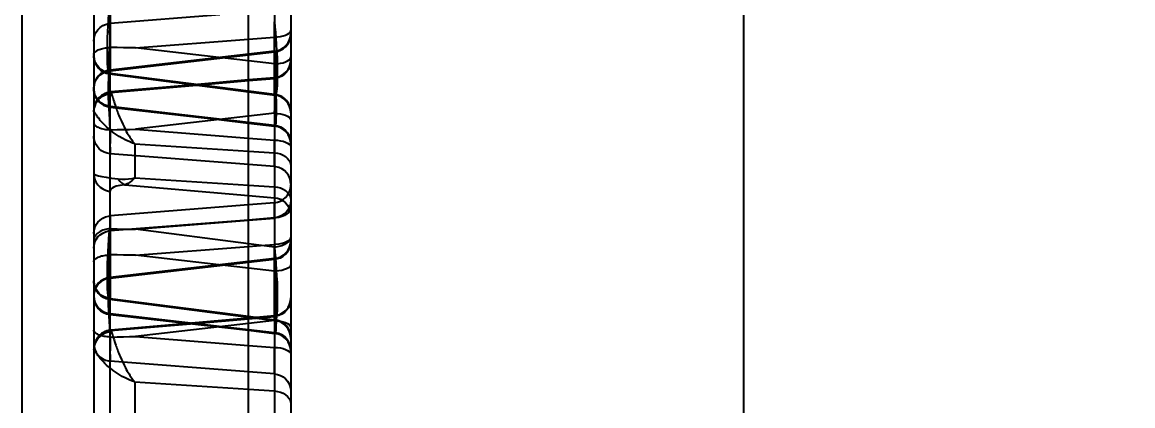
# Model space of a CAD drawing. Header units: millimetres. Extents: x 632 to 3922, y 1402 to 2001.
# Drawn here: x 3703.28 to 3715.74, y 1840.65 to 1844.95 of the extents above; entities that cross this region are included whole.
import ezdxf
from ezdxf.lldxf.tags import DXFTag

# ---------------------------------------------------------------- set-up
doc = ezdxf.new("R2010")
doc.units = ezdxf.units.MM
for name, color, linetype in [('7', 7, 'Continuous'), ('DIM', 7, 'Continuous'), ('H1', 2, 'HIDDEN')]:
    doc.layers.add(name, color=color, linetype=linetype)
doc.styles.add('SY', font='romans.shx', dxfattribs={"width": 0.85, "height": 3, "bigfont": 'ghs.shx'})
tags = doc.linetypes.add('HIDDEN', pattern=[0.375, 0.25, -0.125]).pattern_tags.tags
tags[6:7] = [DXFTag(74, 4), DXFTag(75, 0), DXFTag(340, '0'), DXFTag(46, 1.0), DXFTag(50, 0.0), DXFTag(44, 0.0), DXFTag(45, 0.0)]
tags[4:5] = [DXFTag(74, 4), DXFTag(75, 0), DXFTag(340, '0'), DXFTag(46, 1.0), DXFTag(50, 0.0), DXFTag(44, 0.0), DXFTag(45, 0.0)]
doc.dimstyles.new('BaseStyle', dxfattribs={"dimtxt": 3, "dimasz": 2, "dimexe": 0.6, "dimexo": 0, "dimgap": 1, "dimtad": 1, "dimdsep": 46, "dimtxsty": 'SY', "dimcen": 0, "dimclrd": 3, "dimclre": 3, "dimclrt": 7, "dimaunit": 1, "dimazin": 0, "dimtfac": 1, "dimtmove": 0, "dimatfit": 3, "dimfxl": 1, "dimtolj": 1, "dimtzin": 0, "dimarcsym": 0})

# ---------------------------------------------------------------- blocks, each defined once
blk = doc.blocks.new('*D793')
at = {"layer": 'Defpoints', "color": 0}
for p in [(3711.378, 1881.969), (3736.378, 1860.969), (3711.378, 1833.769)]:
    blk.add_point(p, dxfattribs=at)
at = {"layer": 'DIM', "color": 3, "lineweight": -2}
blk.add_line((3711.378, 1833.769), (3711.378, 1887.098), dxfattribs=at)
at = {"layer": 'DIM', "color": 7, "insert": (3708.878, 1885.033), "char_height": 3, "attachment_point": 5, "rotation": 90, "style": 'SY', "bg_fill": 3, "box_fill_scale": 1.1, "bg_fill_color": 256, "bg_fill_true_color": 13158600, "bg_fill_transparency": 0}
blk.add_mtext('\\A1;25', dxfattribs=at)

msp = doc.modelspace()

# ---------------------------------------------------------------- linework, layer by layer
at = {"layer": '7'}
msp.add_line((3703.284, 1834.476), (3703.284, 1846.819), dxfattribs=at)
at = {"layer": 'H1'}
for p, q in [((3704.271, 1845.304), (3704.271, 1844.38)), ((3705.821, 1840.574), (3705.821, 1845.348)), ((3705.502, 1845.032), (3704.271, 1844.936)), ((3706.296, 1845.028), (3706.296, 1840.254)), ((3706.113, 1844.142), (3706.113, 1844.953)), ((3704.553, 1844.662), (3705.821, 1844.76)), ((3705.821, 1844.76), (3706.113, 1844.783)), ((3705.491, 1844.554), (3704.553, 1844.662)), ((3705.821, 1844.591), (3704.271, 1844.413)), ((3704.271, 1844.405), (3705.821, 1844.583)), ((3705.527, 1844.549), (3705.491, 1844.554)), ((3705.821, 1844.516), (3705.527, 1844.549)), ((3706.113, 1844.625), (3705.821, 1844.591)), ((3705.821, 1844.583), (3706.113, 1844.617)), ((3706.113, 1844.482), (3705.821, 1844.516)), ((3706.118, 1844.626), (3706.113, 1844.625)), ((3704.271, 1844.413), (3704.265, 1844.412)), ((3704.263, 1844.372), (3705.821, 1844.171)), ((3704.271, 1844.371), (3704.271, 1844.38)), ((3704.271, 1844.38), (3705.821, 1844.179)), ((3704.271, 1842.779), (3704.271, 1844.371)), ((3705.821, 1844.303), (3705.252, 1844.253)), ((3705.283, 1844.249), (3705.821, 1844.295)), ((3706.113, 1844.328), (3705.821, 1844.303)), ((3705.821, 1844.295), (3706.113, 1844.32)), ((3704.087, 1844.208), (3704.087, 1842.582)), ((3704.274, 1844.162), (3705.243, 1844.245)), ((3705.212, 1844.249), (3704.277, 1844.168)), ((3705.252, 1844.253), (3705.212, 1844.249)), ((3705.243, 1844.245), (3705.283, 1844.249)), ((3705.821, 1844.179), (3706.113, 1844.142)), ((3705.821, 1844.171), (3706.121, 1844.132)), ((3706.113, 1844.142), (3706.113, 1844.133)), ((3706.113, 1844.133), (3706.113, 1842.927)), ((3704.265, 1843.999), (3704.271, 1843.998)), ((3704.271, 1844.007), (3705.527, 1843.862)), ((3704.271, 1843.998), (3705.491, 1843.858)), ((3705.821, 1843.896), (3704.553, 1843.75)), ((3706.113, 1843.93), (3705.821, 1843.896)), ((3705.491, 1843.858), (3705.821, 1843.82)), ((3705.527, 1843.862), (3705.821, 1843.828)), ((3705.821, 1843.828), (3706.113, 1843.795)), ((3705.821, 1843.82), (3706.113, 1843.786)), ((3706.113, 1843.786), (3706.118, 1843.786)), ((3704.553, 1843.75), (3705.821, 1843.651)), ((3705.821, 1843.651), (3706.113, 1843.629)), ((3704.546, 1843.586), (3704.546, 1843.454)), ((3704.546, 1843.586), (3705.821, 1843.505)), ((3705.821, 1843.355), (3704.271, 1843.475)), ((3704.546, 1843.454), (3704.546, 1843.205)), ((3705.821, 1843.505), (3706.113, 1843.486)), ((3706.113, 1843.332), (3705.821, 1843.355)), ((3704.546, 1843.205), (3705.821, 1843.124)), ((3704.436, 1843.127), (3705.821, 1843.008)), ((3705.821, 1843.124), (3706.113, 1843.105)), ((3705.821, 1842.903), (3704.271, 1842.779)), ((3705.821, 1843.008), (3706.113, 1842.983)), ((3706.113, 1842.927), (3705.821, 1842.903)), ((3706.113, 1842.754), (3706.113, 1842.927)), ((3704.271, 1842.779), (3704.271, 1841.854)), ((3705.821, 1842.733), (3704.271, 1842.613)), ((3704.553, 1842.629), (3705.821, 1842.731)), ((3706.113, 1842.756), (3705.821, 1842.733)), ((3705.821, 1842.731), (3706.113, 1842.754)), ((3706.113, 1842.754), (3706.113, 1842.427)), ((3705.821, 1842.465), (3704.553, 1842.629)), ((3704.553, 1842.338), (3705.821, 1842.437)), ((3706.113, 1842.427), (3705.821, 1842.465)), ((3705.821, 1842.437), (3705.958, 1842.447)), ((3705.958, 1842.447), (3706.113, 1842.459)), ((3706.113, 1841.616), (3706.113, 1842.427)), ((3705.491, 1842.23), (3704.553, 1842.338)), ((3706.113, 1842.302), (3705.821, 1842.268)), ((3705.821, 1842.26), (3706.113, 1842.294)), ((3706.118, 1842.303), (3706.113, 1842.302)), ((3705.821, 1842.268), (3704.271, 1842.09)), ((3704.271, 1842.082), (3705.821, 1842.26)), ((3705.527, 1842.226), (3705.491, 1842.23)), ((3705.821, 1842.192), (3705.527, 1842.226)), ((3706.113, 1842.159), (3705.821, 1842.192)), ((3704.271, 1842.09), (3704.265, 1842.089)), ((3704.087, 1841.885), (3704.087, 1840.114)), ((3704.263, 1841.847), (3705.821, 1841.645)), ((3704.271, 1841.846), (3704.271, 1841.854)), ((3704.271, 1841.854), (3705.821, 1841.654)), ((3704.271, 1840.311), (3704.271, 1841.846)), ((3704.265, 1841.676), (3704.271, 1841.675)), ((3704.271, 1841.684), (3705.527, 1841.539)), ((3704.271, 1841.675), (3705.491, 1841.535)), ((3705.821, 1841.654), (3706.113, 1841.616)), ((3706.113, 1841.66), (3705.91, 1841.642)), ((3705.945, 1841.638), (3706.113, 1841.652)), ((3704.274, 1841.494), (3705.173, 1841.571)), ((3705.141, 1841.575), (3704.277, 1841.499)), ((3705.821, 1841.573), (3704.553, 1841.427)), ((3705.182, 1841.579), (3705.141, 1841.575)), ((3705.173, 1841.571), (3705.215, 1841.575)), ((3705.821, 1841.635), (3705.182, 1841.579)), ((3705.215, 1841.575), (3705.821, 1841.627)), ((3705.491, 1841.535), (3705.821, 1841.497)), ((3705.527, 1841.539), (3705.821, 1841.505)), ((3705.821, 1841.645), (3706.121, 1841.606)), ((3705.87, 1841.639), (3705.821, 1841.635)), ((3705.821, 1841.627), (3705.906, 1841.634)), ((3706.113, 1841.606), (3705.821, 1841.573)), ((3705.91, 1841.642), (3705.87, 1841.639)), ((3705.906, 1841.634), (3705.945, 1841.638)), ((3706.113, 1841.616), (3706.113, 1841.608)), ((3706.113, 1841.608), (3706.113, 1840.402)), ((3704.553, 1841.427), (3705.821, 1841.328)), ((3705.821, 1841.505), (3706.113, 1841.471)), ((3705.821, 1841.497), (3706.113, 1841.463)), ((3706.113, 1841.463), (3706.118, 1841.462)), ((3705.821, 1841.328), (3706.113, 1841.306)), ((3705.821, 1841.032), (3704.271, 1841.152)), ((3706.113, 1841.009), (3705.821, 1841.032)), ((3704.546, 1840.918), (3704.546, 1840.537)), ((3704.546, 1840.918), (3705.821, 1840.837)), ((3705.821, 1840.837), (3706.113, 1840.818))]:
    msp.add_line(p, q, dxfattribs=at)
for points in [[(3704.263, 1844.372, 0), (3704.257, 1844.377, 0), (3704.252, 1844.392, 0), (3704.248, 1844.415, 0), (3704.244, 1844.446, 0), (3704.242, 1844.486, 0), (3704.24, 1844.532, 0), (3704.239, 1844.585, 0), (3704.239, 1844.644, 0), (3704.239, 1844.706, 0), (3704.241, 1844.772, 0), (3704.244, 1844.84, 0), (3704.247, 1844.908, 0), (3704.251, 1844.975, 0), (3704.256, 1845.04, 0), (3704.261, 1845.102, 0), (3704.267, 1845.16, 0)], [(3704.087, 1845.032, 0), (3704.087, 1844.996, 0), (3704.087, 1844.958, 0), (3704.087, 1844.919, 0), (3704.087, 1844.878, 0), (3704.087, 1844.837, 0), (3704.087, 1844.797, 0), (3704.087, 1844.757, 0), (3704.087, 1844.72, 0), (3704.087, 1844.686, 0), (3704.087, 1844.655, 0), (3704.087, 1844.629, 0), (3704.087, 1844.607, 0), (3704.087, 1844.59, 0), (3704.087, 1844.579, 0), (3704.087, 1844.572, 0), (3704.087, 1844.572, 0)], [(3706.113, 1845.079, 0), (3706.114, 1845.064, 0), (3706.115, 1845.042, 0), (3706.115, 1845.013, 0), (3706.115, 1844.978, 0), (3706.115, 1844.936, 0), (3706.115, 1844.889, 0), (3706.114, 1844.838, 0), (3706.113, 1844.783, 0)], [(3704.087, 1844.739, 0), (3704.091, 1844.774, 0), (3704.1, 1844.807, 0), (3704.114, 1844.838, 0), (3704.134, 1844.866, 0), (3704.159, 1844.891, 0), (3704.188, 1844.911, 0), (3704.22, 1844.925, 0), (3704.253, 1844.934, 0), (3704.271, 1844.936, 0)], [(3704.27, 1844.666, 0), (3704.269, 1844.717, 0), (3704.269, 1844.764, 0), (3704.269, 1844.806, 0), (3704.268, 1844.844, 0), (3704.269, 1844.876, 0), (3704.269, 1844.902, 0), (3704.27, 1844.922, 0), (3704.271, 1844.936, 0)], [(3706.113, 1844.953, 0), (3706.119, 1844.897, 0), (3706.125, 1844.836, 0), (3706.13, 1844.771, 0), (3706.134, 1844.702, 0), (3706.138, 1844.63, 0), (3706.142, 1844.558, 0), (3706.144, 1844.487, 0), (3706.145, 1844.419, 0), (3706.145, 1844.354, 0), (3706.144, 1844.297, 0), (3706.143, 1844.246, 0), (3706.14, 1844.204, 0), (3706.136, 1844.172, 0), (3706.132, 1844.149, 0), (3706.127, 1844.136, 0), (3706.121, 1844.132, 0)], [(3706.113, 1844.783, 0), (3706.147, 1844.785, 0), (3706.18, 1844.79, 0), (3706.211, 1844.797, 0), (3706.237, 1844.805, 0), (3706.26, 1844.816, 0), (3706.277, 1844.828, 0), (3706.289, 1844.84, 0), (3706.296, 1844.854, 0), (3706.296, 1844.861, 0)], [(3706.113, 1844.617, 0), (3706.147, 1844.623, 0), (3706.18, 1844.635, 0), (3706.211, 1844.652, 0), (3706.237, 1844.674, 0), (3706.26, 1844.7, 0), (3706.277, 1844.73, 0), (3706.289, 1844.763, 0), (3706.296, 1844.796, 0), (3706.296, 1844.814, 0)], [(3704.087, 1844.588, 0), (3704.088, 1844.591, 0), (3704.088, 1844.594, 0), (3704.089, 1844.598, 0), (3704.092, 1844.604, 0), (3704.096, 1844.611, 0), (3704.102, 1844.617, 0), (3704.109, 1844.623, 0), (3704.117, 1844.629, 0), (3704.126, 1844.634, 0), (3704.137, 1844.64, 0), (3704.148, 1844.645, 0), (3704.161, 1844.649, 0), (3704.174, 1844.653, 0), (3704.189, 1844.656, 0), (3704.204, 1844.659, 0), (3704.219, 1844.662, 0), (3704.235, 1844.664, 0), (3704.252, 1844.665, 0), (3704.269, 1844.666, 0)], [(3704.265, 1843.999, 0), (3704.262, 1844.003, 0), (3704.259, 1844.014, 0), (3704.257, 1844.032, 0), (3704.255, 1844.056, 0), (3704.253, 1844.087, 0), (3704.252, 1844.123, 0), (3704.252, 1844.165, 0), (3704.252, 1844.212, 0), (3704.252, 1844.263, 0), (3704.254, 1844.317, 0), (3704.255, 1844.373, 0), (3704.257, 1844.432, 0), (3704.259, 1844.491, 0), (3704.262, 1844.551, 0), (3704.265, 1844.609, 0), (3704.269, 1844.666, 0)], [(3704.269, 1844.666, 0), (3704.27, 1844.666, 0)], [(3704.553, 1844.662, 0), (3704.488, 1844.663, 0), (3704.421, 1844.664, 0), (3704.35, 1844.665, 0), (3704.27, 1844.666, 0)], [(3704.087, 1844.588, 0), (3704.087, 1844.56, 0), (3704.087, 1844.531, 0), (3704.087, 1844.502, 0), (3704.087, 1844.473, 0), (3704.087, 1844.444, 0), (3704.087, 1844.415, 0), (3704.087, 1844.387, 0), (3704.087, 1844.36, 0), (3704.087, 1844.335, 0), (3704.087, 1844.311, 0), (3704.087, 1844.289, 0), (3704.087, 1844.269, 0), (3704.087, 1844.251, 0), (3704.087, 1844.236, 0), (3704.087, 1844.223, 0), (3704.087, 1844.213, 0)], [(3704.271, 1844.38, 0), (3704.236, 1844.386, 0), (3704.203, 1844.397, 0), (3704.173, 1844.415, 0), (3704.146, 1844.437, 0), (3704.124, 1844.463, 0), (3704.106, 1844.493, 0), (3704.094, 1844.525, 0), (3704.088, 1844.559, 0), (3704.087, 1844.576, 0)], [(3706.118, 1844.626, 0), (3706.116, 1844.623, 0), (3706.113, 1844.617, 0)], [(3706.113, 1843.93, 0), (3706.117, 1843.987, 0), (3706.12, 1844.046, 0), (3706.123, 1844.107, 0), (3706.126, 1844.169, 0), (3706.128, 1844.23, 0), (3706.13, 1844.29, 0), (3706.131, 1844.348, 0), (3706.132, 1844.402, 0), (3706.132, 1844.452, 0), (3706.131, 1844.497, 0), (3706.13, 1844.536, 0), (3706.129, 1844.568, 0), (3706.127, 1844.594, 0), (3706.125, 1844.612, 0), (3706.122, 1844.623, 0), (3706.118, 1844.626, 0)], [(3706.113, 1844.482, 0), (3706.147, 1844.484, 0), (3706.18, 1844.489, 0), (3706.211, 1844.496, 0), (3706.237, 1844.505, 0), (3706.26, 1844.515, 0), (3706.277, 1844.527, 0), (3706.289, 1844.54, 0), (3706.296, 1844.553, 0), (3706.296, 1844.56, 0)], [(3706.296, 1844.517, 0), (3706.293, 1844.483, 0), (3706.284, 1844.449, 0), (3706.269, 1844.418, 0), (3706.249, 1844.39, 0), (3706.225, 1844.366, 0), (3706.196, 1844.346, 0), (3706.164, 1844.331, 0), (3706.13, 1844.323, 0), (3706.113, 1844.32, 0)], [(3704.087, 1844.208, 0), (3704.091, 1844.242, 0), (3704.1, 1844.275, 0), (3704.114, 1844.307, 0), (3704.134, 1844.335, 0), (3704.159, 1844.359, 0), (3704.188, 1844.379, 0), (3704.22, 1844.393, 0), (3704.253, 1844.402, 0), (3704.271, 1844.405, 0)], [(3704.265, 1844.412, 0), (3704.262, 1844.408, 0), (3704.259, 1844.398, 0), (3704.257, 1844.38, 0), (3704.255, 1844.355, 0), (3704.253, 1844.325, 0), (3704.252, 1844.288, 0), (3704.252, 1844.246, 0), (3704.252, 1844.2, 0), (3704.252, 1844.149, 0), (3704.254, 1844.095, 0), (3704.255, 1844.038, 0), (3704.257, 1843.98, 0), (3704.259, 1843.92, 0), (3704.262, 1843.861, 0), (3704.265, 1843.802, 0), (3704.269, 1843.745, 0)], [(3704.271, 1844.405, 0), (3704.268, 1844.411, 0), (3704.265, 1844.412, 0)], [(3706.113, 1844.482, 0), (3706.117, 1844.425, 0), (3706.12, 1844.365, 0), (3706.123, 1844.304, 0), (3706.126, 1844.242, 0), (3706.128, 1844.181, 0), (3706.13, 1844.121, 0), (3706.131, 1844.063, 0), (3706.132, 1844.009, 0), (3706.132, 1843.959, 0), (3706.131, 1843.914, 0), (3706.13, 1843.875, 0), (3706.129, 1843.843, 0), (3706.127, 1843.818, 0), (3706.125, 1843.8, 0), (3706.122, 1843.789, 0), (3706.118, 1843.786, 0)], [(3704.271, 1844.38, 0), (3704.267, 1844.374, 0), (3704.263, 1844.372, 0)], [(3704.087, 1844.213, 0), (3704.087, 1844.208, 0)], [(3704.271, 1844.007, 0), (3704.236, 1844.013, 0), (3704.203, 1844.024, 0), (3704.173, 1844.042, 0), (3704.146, 1844.064, 0), (3704.124, 1844.09, 0), (3704.106, 1844.12, 0), (3704.094, 1844.152, 0), (3704.088, 1844.186, 0), (3704.087, 1844.204, 0)], [(3704.092, 1843.991, 0), (3704.102, 1844.024, 0), (3704.118, 1844.054, 0), (3704.139, 1844.082, 0), (3704.165, 1844.105, 0), (3704.194, 1844.124, 0), (3704.226, 1844.138, 0), (3704.261, 1844.145, 0), (3704.271, 1844.146, 0)], [(3704.277, 1844.168, 0), (3704.265, 1844.166, 0), (3704.248, 1844.163, 0), (3704.232, 1844.158, 0), (3704.216, 1844.152, 0), (3704.201, 1844.145, 0), (3704.187, 1844.137, 0), (3704.173, 1844.128, 0), (3704.161, 1844.118, 0), (3704.149, 1844.107, 0), (3704.139, 1844.096, 0), (3704.13, 1844.084, 0), (3704.121, 1844.071, 0), (3704.114, 1844.058, 0), (3704.108, 1844.046, 0)], [(3704.108, 1844.046, 0), (3704.124, 1844.076, 0), (3704.146, 1844.103, 0), (3704.172, 1844.125, 0), (3704.202, 1844.143, 0), (3704.234, 1844.155, 0), (3704.268, 1844.161, 0), (3704.274, 1844.162, 0)], [(3704.271, 1844.146, 0), (3704.272, 1844.154, 0), (3704.274, 1844.162, 0)], [(3704.274, 1844.162, 0), (3704.275, 1844.166, 0), (3704.276, 1844.167, 0), (3704.277, 1844.168, 0)], [(3704.278, 1844.167, 0), (3704.28, 1844.164, 0), (3704.282, 1844.159, 0), (3704.284, 1844.152, 0), (3704.287, 1844.144, 0), (3704.291, 1844.133, 0), (3704.294, 1844.121, 0), (3704.299, 1844.107, 0), (3704.303, 1844.092, 0), (3704.308, 1844.076, 0), (3704.314, 1844.058, 0), (3704.32, 1844.039, 0), (3704.326, 1844.019, 0), (3704.334, 1843.998, 0), (3704.339, 1843.983, 0), (3704.344, 1843.968, 0), (3704.35, 1843.953, 0), (3704.356, 1843.937, 0), (3704.362, 1843.921, 0), (3704.369, 1843.904, 0), (3704.375, 1843.887, 0), (3704.382, 1843.87, 0), (3704.396, 1843.839, 0), (3704.411, 1843.807, 0), (3704.426, 1843.776, 0), (3704.442, 1843.744, 0), (3704.452, 1843.726, 0), (3704.462, 1843.708, 0), (3704.472, 1843.691, 0), (3704.482, 1843.676, 0), (3704.492, 1843.66, 0), (3704.502, 1843.645, 0), (3704.512, 1843.63, 0), (3704.522, 1843.616, 0), (3704.533, 1843.602, 0), (3704.544, 1843.589, 0), (3704.546, 1843.586, 0)], [(3706.121, 1844.132, 0), (3706.117, 1844.135, 0), (3706.113, 1844.142, 0)], [(3706.296, 1843.945, 0), (3706.293, 1843.979, 0), (3706.284, 1844.012, 0), (3706.269, 1844.044, 0), (3706.249, 1844.072, 0), (3706.225, 1844.096, 0), (3706.196, 1844.116, 0), (3706.164, 1844.13, 0), (3706.13, 1844.139, 0), (3706.113, 1844.142, 0)], [(3704.105, 1844.039, 0), (3704.097, 1844.014, 0), (3704.092, 1843.991, 0)], [(3704.093, 1843.943, 0), (3704.092, 1843.977, 0), (3704.096, 1844.011, 0), (3704.1, 1844.025, 0)], [(3704.103, 1844.034, 0), (3704.105, 1844.039, 0)], [(3704.105, 1844.039, 0), (3704.108, 1844.046, 0)], [(3704.087, 1843.95, 0), (3704.091, 1843.984, 0), (3704.092, 1843.991, 0)], [(3704.093, 1843.943, 0), (3704.089, 1843.946, 0), (3704.087, 1843.95, 0)], [(3704.546, 1843.586, 0), (3704.542, 1843.588, 0), (3704.535, 1843.59, 0), (3704.522, 1843.595, 0), (3704.49, 1843.608, 0), (3704.448, 1843.628, 0), (3704.407, 1843.649, 0), (3704.372, 1843.67, 0), (3704.339, 1843.691, 0), (3704.305, 1843.715, 0), (3704.274, 1843.739, 0), (3704.252, 1843.757, 0), (3704.231, 1843.776, 0), (3704.211, 1843.795, 0), (3704.192, 1843.814, 0), (3704.181, 1843.826, 0), (3704.17, 1843.838, 0), (3704.16, 1843.85, 0), (3704.15, 1843.862, 0), (3704.142, 1843.873, 0), (3704.134, 1843.883, 0), (3704.127, 1843.893, 0), (3704.121, 1843.902, 0), (3704.116, 1843.91, 0), (3704.111, 1843.918, 0), (3704.106, 1843.924, 0), (3704.103, 1843.931, 0), (3704.1, 1843.935, 0), (3704.097, 1843.939, 0), (3704.096, 1843.941, 0), (3704.094, 1843.942, 0), (3704.093, 1843.943, 0)], [(3704.271, 1844.007, 0), (3704.268, 1844.001, 0), (3704.265, 1843.999, 0)], [(3706.113, 1843.93, 0), (3706.147, 1843.927, 0), (3706.18, 1843.922, 0), (3706.211, 1843.916, 0), (3706.237, 1843.907, 0), (3706.26, 1843.896, 0), (3706.277, 1843.884, 0), (3706.289, 1843.872, 0), (3706.296, 1843.858, 0), (3706.296, 1843.851, 0)], [(3704.087, 1843.823, 0), (3704.088, 1843.821, 0), (3704.088, 1843.817, 0), (3704.089, 1843.813, 0), (3704.092, 1843.807, 0), (3704.096, 1843.8, 0), (3704.102, 1843.794, 0), (3704.109, 1843.788, 0), (3704.117, 1843.782, 0), (3704.126, 1843.777, 0), (3704.137, 1843.772, 0), (3704.148, 1843.767, 0), (3704.161, 1843.762, 0), (3704.175, 1843.758, 0), (3704.189, 1843.755, 0), (3704.204, 1843.752, 0), (3704.22, 1843.749, 0), (3704.236, 1843.747, 0), (3704.252, 1843.746, 0), (3704.269, 1843.745, 0)], [(3706.118, 1843.786, 0), (3706.116, 1843.788, 0), (3706.113, 1843.795, 0)], [(3706.113, 1843.795, 0), (3706.147, 1843.789, 0), (3706.18, 1843.777, 0), (3706.211, 1843.76, 0), (3706.237, 1843.737, 0), (3706.26, 1843.711, 0), (3706.277, 1843.681, 0), (3706.289, 1843.649, 0), (3706.296, 1843.615, 0), (3706.296, 1843.598, 0)], [(3704.271, 1843.475, 0), (3704.236, 1843.481, 0), (3704.203, 1843.493, 0), (3704.173, 1843.51, 0), (3704.146, 1843.532, 0), (3704.124, 1843.559, 0), (3704.106, 1843.588, 0), (3704.094, 1843.621, 0), (3704.088, 1843.655, 0), (3704.087, 1843.672, 0)], [(3704.27, 1843.745, 0), (3704.269, 1843.695, 0), (3704.269, 1843.648, 0), (3704.269, 1843.605, 0), (3704.268, 1843.568, 0), (3704.269, 1843.536, 0), (3704.269, 1843.509, 0), (3704.27, 1843.489, 0), (3704.271, 1843.475, 0)], [(3704.269, 1843.745, 0), (3704.27, 1843.745, 0)], [(3704.27, 1843.745, 0), (3704.35, 1843.746, 0), (3704.421, 1843.747, 0), (3704.488, 1843.749, 0), (3704.553, 1843.75, 0)], [(3706.113, 1843.629, 0), (3706.147, 1843.626, 0), (3706.18, 1843.622, 0), (3706.211, 1843.615, 0), (3706.237, 1843.606, 0), (3706.26, 1843.596, 0), (3706.277, 1843.584, 0), (3706.289, 1843.571, 0), (3706.296, 1843.557, 0), (3706.296, 1843.551, 0)], [(3706.113, 1843.332, 0), (3706.114, 1843.347, 0), (3706.115, 1843.369, 0), (3706.115, 1843.398, 0), (3706.115, 1843.433, 0), (3706.115, 1843.475, 0), (3706.115, 1843.522, 0), (3706.114, 1843.573, 0), (3706.113, 1843.629, 0)], [(3706.113, 1843.486, 0), (3706.147, 1843.481, 0), (3706.18, 1843.473, 0), (3706.211, 1843.46, 0), (3706.237, 1843.443, 0), (3706.26, 1843.424, 0), (3706.277, 1843.401, 0), (3706.289, 1843.377, 0), (3706.296, 1843.352, 0), (3706.296, 1843.339, 0)], [(3706.296, 1843.135, 0), (3706.293, 1843.17, 0), (3706.284, 1843.203, 0), (3706.269, 1843.234, 0), (3706.249, 1843.262, 0), (3706.225, 1843.287, 0), (3706.196, 1843.306, 0), (3706.164, 1843.321, 0), (3706.13, 1843.33, 0), (3706.113, 1843.332, 0)], [(3704.087, 1843.253, 0), (3704.091, 1843.218, 0), (3704.1, 1843.185, 0), (3704.114, 1843.154, 0), (3704.134, 1843.126, 0), (3704.159, 1843.101, 0), (3704.188, 1843.082, 0), (3704.22, 1843.067, 0), (3704.253, 1843.058, 0), (3704.271, 1843.056, 0)], [(3704.087, 1843.253, 0), (3704.09, 1843.247, 0), (3704.099, 1843.242, 0), (3704.116, 1843.235, 0), (3704.141, 1843.228, 0), (3704.176, 1843.22, 0), (3704.224, 1843.212, 0), (3704.286, 1843.202, 0), (3704.362, 1843.193, 0)], [(3704.362, 1843.193, 0), (3704.4, 1843.19, 0), (3704.438, 1843.191, 0), (3704.478, 1843.194, 0), (3704.517, 1843.199, 0), (3704.533, 1843.203, 0), (3704.542, 1843.204, 0), (3704.546, 1843.205, 0)], [(3704.362, 1843.193, 0), (3704.379, 1843.168, 0), (3704.398, 1843.149, 0), (3704.419, 1843.135, 0), (3704.436, 1843.127, 0)], [(3704.546, 1843.205, 0), (3704.544, 1843.203, 0), (3704.528, 1843.187, 0), (3704.513, 1843.173, 0), (3704.493, 1843.157, 0), (3704.474, 1843.144, 0), (3704.461, 1843.137, 0), (3704.448, 1843.131, 0), (3704.436, 1843.127, 0)], [(3704.436, 1843.127, 0), (3704.378, 1843.121, 0), (3704.337, 1843.111, 0), (3704.31, 1843.101, 0), (3704.293, 1843.091, 0), (3704.282, 1843.082, 0), (3704.275, 1843.073, 0), (3704.272, 1843.064, 0), (3704.271, 1843.056, 0)], [(3706.113, 1842.927, 0), (3706.147, 1842.933, 0), (3706.18, 1842.945, 0), (3706.211, 1842.962, 0), (3706.237, 1842.984, 0), (3706.26, 1843.01, 0), (3706.277, 1843.04, 0), (3706.289, 1843.073, 0), (3706.296, 1843.107, 0), (3706.296, 1843.124, 0)], [(3706.113, 1843.105, 0), (3706.147, 1843.1, 0), (3706.18, 1843.092, 0), (3706.211, 1843.079, 0), (3706.237, 1843.062, 0), (3706.26, 1843.043, 0), (3706.277, 1843.02, 0), (3706.289, 1842.996, 0), (3706.296, 1842.971, 0), (3706.296, 1842.958, 0)], [(3706.113, 1842.983, 0), (3706.147, 1842.977, 0), (3706.18, 1842.965, 0), (3706.211, 1842.948, 0), (3706.237, 1842.926, 0), (3706.26, 1842.899, 0), (3706.277, 1842.87, 0), (3706.289, 1842.837, 0), (3706.296, 1842.803, 0), (3706.296, 1842.786, 0)], [(3706.296, 1842.953, 0), (3706.293, 1842.919, 0), (3706.284, 1842.885, 0), (3706.269, 1842.854, 0), (3706.249, 1842.826, 0), (3706.225, 1842.802, 0), (3706.196, 1842.782, 0), (3706.164, 1842.767, 0), (3706.13, 1842.758, 0), (3706.113, 1842.756, 0)], [(3706.113, 1842.927, 0), (3706.114, 1842.904, 0), (3706.114, 1842.867, 0), (3706.114, 1842.816, 0), (3706.113, 1842.754, 0)], [(3704.087, 1842.582, 0), (3704.091, 1842.616, 0), (3704.1, 1842.65, 0), (3704.114, 1842.681, 0), (3704.134, 1842.709, 0), (3704.159, 1842.733, 0), (3704.188, 1842.753, 0), (3704.22, 1842.768, 0), (3704.253, 1842.777, 0), (3704.271, 1842.779, 0)], [(3704.27, 1842.635, 0), (3704.27, 1842.686, 0), (3704.27, 1842.728, 0), (3704.27, 1842.759, 0), (3704.271, 1842.779, 0)], [(3706.296, 1842.882, 0), (3706.293, 1842.86, 0), (3706.284, 1842.838, 0), (3706.269, 1842.818, 0), (3706.249, 1842.8, 0), (3706.225, 1842.784, 0), (3706.196, 1842.771, 0), (3706.164, 1842.762, 0), (3706.13, 1842.756, 0), (3706.113, 1842.754, 0)], [(3706.113, 1842.756, 0), (3706.114, 1842.741, 0), (3706.115, 1842.719, 0), (3706.115, 1842.69, 0), (3706.115, 1842.655, 0), (3706.115, 1842.613, 0), (3706.115, 1842.566, 0), (3706.114, 1842.515, 0), (3706.113, 1842.459, 0)], [(3704.267, 1842.634, 0), (3704.251, 1842.633, 0), (3704.235, 1842.63, 0), (3704.218, 1842.627, 0), (3704.202, 1842.623, 0), (3704.188, 1842.618, 0), (3704.174, 1842.612, 0), (3704.16, 1842.606, 0), (3704.147, 1842.598, 0), (3704.136, 1842.59, 0), (3704.126, 1842.582, 0), (3704.116, 1842.573, 0), (3704.108, 1842.563, 0), (3704.101, 1842.553, 0), (3704.096, 1842.543, 0), (3704.092, 1842.533, 0), (3704.089, 1842.522, 0), (3704.088, 1842.516, 0), (3704.088, 1842.51, 0), (3704.087, 1842.506, 0)], [(3704.087, 1842.416, 0), (3704.091, 1842.451, 0), (3704.1, 1842.484, 0), (3704.114, 1842.515, 0), (3704.134, 1842.543, 0), (3704.159, 1842.568, 0), (3704.188, 1842.587, 0), (3704.22, 1842.602, 0), (3704.253, 1842.611, 0), (3704.271, 1842.613, 0)], [(3704.087, 1842.582, 0), (3704.087, 1842.571, 0), (3704.087, 1842.555, 0), (3704.087, 1842.533, 0), (3704.087, 1842.506, 0)], [(3704.263, 1841.847, 0), (3704.257, 1841.852, 0), (3704.252, 1841.866, 0), (3704.248, 1841.889, 0), (3704.244, 1841.921, 0), (3704.242, 1841.96, 0), (3704.24, 1842.007, 0), (3704.239, 1842.06, 0), (3704.239, 1842.118, 0), (3704.239, 1842.181, 0), (3704.241, 1842.247, 0), (3704.244, 1842.314, 0), (3704.247, 1842.382, 0), (3704.251, 1842.449, 0), (3704.256, 1842.515, 0), (3704.261, 1842.577, 0), (3704.267, 1842.634, 0)], [(3704.267, 1842.634, 0), (3704.269, 1842.635, 0), (3704.27, 1842.635, 0)], [(3704.27, 1842.343, 0), (3704.269, 1842.394, 0), (3704.269, 1842.44, 0), (3704.269, 1842.483, 0), (3704.268, 1842.52, 0), (3704.269, 1842.553, 0), (3704.269, 1842.579, 0), (3704.27, 1842.599, 0), (3704.271, 1842.613, 0)], [(3704.27, 1842.635, 0), (3704.35, 1842.633, 0), (3704.421, 1842.632, 0), (3704.488, 1842.63, 0), (3704.553, 1842.629, 0)], [(3706.296, 1842.555, 0), (3706.293, 1842.533, 0), (3706.284, 1842.511, 0), (3706.269, 1842.491, 0), (3706.249, 1842.473, 0), (3706.225, 1842.457, 0), (3706.196, 1842.444, 0), (3706.164, 1842.435, 0), (3706.13, 1842.429, 0), (3706.113, 1842.427, 0)], [(3706.296, 1842.538, 0), (3706.293, 1842.524, 0), (3706.284, 1842.511, 0), (3706.269, 1842.498, 0), (3706.249, 1842.487, 0), (3706.225, 1842.478, 0), (3706.196, 1842.47, 0), (3706.164, 1842.464, 0), (3706.13, 1842.46, 0), (3706.113, 1842.459, 0)], [(3704.087, 1842.506, 0), (3704.087, 1842.471, 0), (3704.087, 1842.433, 0), (3704.087, 1842.393, 0), (3704.087, 1842.353, 0), (3704.087, 1842.312, 0), (3704.087, 1842.271, 0), (3704.087, 1842.232, 0), (3704.087, 1842.195, 0), (3704.087, 1842.16, 0), (3704.087, 1842.13, 0), (3704.087, 1842.103, 0), (3704.087, 1842.081, 0), (3704.087, 1842.065, 0), (3704.087, 1842.053, 0), (3704.087, 1842.047, 0), (3704.087, 1842.046, 0)], [(3706.113, 1842.294, 0), (3706.147, 1842.3, 0), (3706.18, 1842.311, 0), (3706.211, 1842.329, 0), (3706.237, 1842.351, 0), (3706.26, 1842.377, 0), (3706.277, 1842.407, 0), (3706.289, 1842.439, 0), (3706.296, 1842.473, 0), (3706.296, 1842.491, 0)], [(3706.113, 1842.427, 0), (3706.119, 1842.372, 0), (3706.125, 1842.311, 0), (3706.13, 1842.245, 0), (3706.134, 1842.176, 0), (3706.138, 1842.105, 0), (3706.142, 1842.033, 0), (3706.144, 1841.962, 0), (3706.145, 1841.893, 0), (3706.145, 1841.829, 0), (3706.144, 1841.771, 0), (3706.143, 1841.721, 0), (3706.14, 1841.679, 0), (3706.136, 1841.646, 0), (3706.132, 1841.624, 0), (3706.127, 1841.61, 0), (3706.121, 1841.606, 0)], [(3704.087, 1842.265, 0), (3704.088, 1842.267, 0), (3704.088, 1842.271, 0), (3704.089, 1842.275, 0), (3704.092, 1842.281, 0), (3704.096, 1842.288, 0), (3704.102, 1842.294, 0), (3704.109, 1842.3, 0), (3704.117, 1842.306, 0), (3704.126, 1842.311, 0), (3704.137, 1842.317, 0), (3704.148, 1842.321, 0), (3704.161, 1842.326, 0), (3704.174, 1842.33, 0), (3704.189, 1842.333, 0), (3704.204, 1842.336, 0), (3704.219, 1842.339, 0), (3704.235, 1842.341, 0), (3704.252, 1842.342, 0), (3704.269, 1842.343, 0)], [(3704.265, 1841.676, 0), (3704.262, 1841.68, 0), (3704.259, 1841.691, 0), (3704.257, 1841.708, 0), (3704.255, 1841.733, 0), (3704.253, 1841.763, 0), (3704.252, 1841.8, 0), (3704.252, 1841.842, 0), (3704.252, 1841.889, 0), (3704.252, 1841.939, 0), (3704.254, 1841.994, 0), (3704.255, 1842.05, 0), (3704.257, 1842.109, 0), (3704.259, 1842.168, 0), (3704.262, 1842.228, 0), (3704.265, 1842.286, 0), (3704.269, 1842.343, 0)], [(3704.269, 1842.343, 0), (3704.27, 1842.343, 0)], [(3704.553, 1842.338, 0), (3704.488, 1842.34, 0), (3704.421, 1842.341, 0), (3704.35, 1842.342, 0), (3704.27, 1842.343, 0)], [(3706.118, 1842.303, 0), (3706.116, 1842.3, 0), (3706.113, 1842.294, 0)], [(3706.113, 1841.606, 0), (3706.117, 1841.664, 0), (3706.12, 1841.723, 0), (3706.123, 1841.784, 0), (3706.126, 1841.846, 0), (3706.128, 1841.907, 0), (3706.13, 1841.967, 0), (3706.131, 1842.025, 0), (3706.132, 1842.079, 0), (3706.132, 1842.129, 0), (3706.131, 1842.174, 0), (3706.13, 1842.213, 0), (3706.129, 1842.245, 0), (3706.127, 1842.271, 0), (3706.125, 1842.289, 0), (3706.122, 1842.299, 0), (3706.118, 1842.303, 0)], [(3706.296, 1842.237, 0), (3706.293, 1842.223, 0), (3706.284, 1842.21, 0), (3706.269, 1842.198, 0), (3706.249, 1842.186, 0), (3706.225, 1842.177, 0), (3706.196, 1842.169, 0), (3706.164, 1842.163, 0), (3706.13, 1842.16, 0), (3706.113, 1842.159, 0)], [(3706.113, 1842.159, 0), (3706.117, 1842.101, 0), (3706.12, 1842.042, 0), (3706.123, 1841.981, 0), (3706.126, 1841.919, 0), (3706.128, 1841.858, 0), (3706.13, 1841.798, 0), (3706.131, 1841.74, 0), (3706.132, 1841.686, 0), (3706.132, 1841.636, 0), (3706.131, 1841.591, 0), (3706.13, 1841.552, 0), (3706.129, 1841.52, 0), (3706.127, 1841.494, 0), (3706.125, 1841.476, 0), (3706.122, 1841.466, 0), (3706.118, 1841.462, 0)], [(3704.271, 1842.082, 0), (3704.236, 1842.076, 0), (3704.203, 1842.064, 0), (3704.173, 1842.047, 0), (3704.146, 1842.024, 0), (3704.124, 1841.998, 0), (3704.106, 1841.968, 0), (3704.094, 1841.936, 0), (3704.088, 1841.902, 0), (3704.087, 1841.885, 0)], [(3704.271, 1841.854, 0), (3704.236, 1841.86, 0), (3704.203, 1841.872, 0), (3704.173, 1841.889, 0), (3704.146, 1841.911, 0), (3704.124, 1841.938, 0), (3704.106, 1841.967, 0), (3704.094, 1842, 0), (3704.088, 1842.034, 0), (3704.087, 1842.051, 0)], [(3704.087, 1842.046, 0), (3704.087, 1842.019, 0), (3704.087, 1841.994, 0), (3704.087, 1841.97, 0), (3704.087, 1841.949, 0), (3704.087, 1841.93, 0), (3704.087, 1841.914, 0), (3704.087, 1841.9, 0), (3704.087, 1841.889, 0)], [(3704.265, 1842.089, 0), (3704.262, 1842.085, 0), (3704.259, 1842.074, 0), (3704.257, 1842.057, 0), (3704.255, 1842.032, 0), (3704.253, 1842.002, 0), (3704.252, 1841.965, 0), (3704.252, 1841.923, 0), (3704.252, 1841.876, 0), (3704.252, 1841.826, 0), (3704.254, 1841.772, 0), (3704.255, 1841.715, 0), (3704.257, 1841.656, 0), (3704.259, 1841.597, 0), (3704.262, 1841.538, 0), (3704.265, 1841.479, 0), (3704.269, 1841.422, 0)], [(3704.271, 1842.082, 0), (3704.268, 1842.087, 0), (3704.265, 1842.089, 0)], [(3704.087, 1841.889, 0), (3704.087, 1841.885, 0)], [(3704.087, 1841.88, 0), (3704.091, 1841.846, 0), (3704.1, 1841.813, 0), (3704.114, 1841.782, 0), (3704.134, 1841.753, 0), (3704.159, 1841.729, 0), (3704.188, 1841.709, 0), (3704.22, 1841.695, 0), (3704.253, 1841.686, 0), (3704.271, 1841.684, 0)], [(3704.271, 1841.854, 0), (3704.267, 1841.848, 0), (3704.263, 1841.847, 0)], [(3706.296, 1841.849, 0), (3706.293, 1841.815, 0), (3706.284, 1841.781, 0), (3706.269, 1841.75, 0), (3706.249, 1841.722, 0), (3706.225, 1841.698, 0), (3706.196, 1841.678, 0), (3706.164, 1841.663, 0), (3706.13, 1841.654, 0), (3706.113, 1841.652, 0)], [(3704.271, 1841.684, 0), (3704.268, 1841.678, 0), (3704.265, 1841.676, 0)], [(3706.121, 1841.606, 0), (3706.117, 1841.609, 0), (3706.113, 1841.616, 0)], [(3706.296, 1841.419, 0), (3706.293, 1841.454, 0), (3706.284, 1841.487, 0), (3706.269, 1841.518, 0), (3706.249, 1841.546, 0), (3706.225, 1841.571, 0), (3706.196, 1841.59, 0), (3706.164, 1841.605, 0), (3706.13, 1841.614, 0), (3706.113, 1841.616, 0)], [(3706.113, 1841.606, 0), (3706.147, 1841.604, 0), (3706.18, 1841.599, 0), (3706.211, 1841.592, 0), (3706.237, 1841.584, 0), (3706.26, 1841.573, 0), (3706.277, 1841.561, 0), (3706.289, 1841.549, 0), (3706.296, 1841.535, 0), (3706.296, 1841.528, 0)], [(3704.269, 1841.422, 0), (3704.252, 1841.423, 0), (3704.236, 1841.424, 0), (3704.22, 1841.426, 0), (3704.204, 1841.429, 0), (3704.189, 1841.432, 0), (3704.175, 1841.435, 0), (3704.161, 1841.439, 0), (3704.148, 1841.444, 0), (3704.137, 1841.448, 0), (3704.127, 1841.454, 0), (3704.117, 1841.459, 0), (3704.109, 1841.465, 0), (3704.102, 1841.471, 0), (3704.096, 1841.477, 0), (3704.092, 1841.484, 0), (3704.089, 1841.49, 0), (3704.088, 1841.494, 0), (3704.088, 1841.498, 0), (3704.087, 1841.5, 0)], [(3704.271, 1841.478, 0), (3704.236, 1841.472, 0), (3704.203, 1841.461, 0), (3704.173, 1841.443, 0), (3704.146, 1841.421, 0), (3704.124, 1841.395, 0), (3704.106, 1841.365, 0), (3704.094, 1841.333, 0), (3704.092, 1841.323, 0)], [(3704.274, 1841.494, 0), (3704.24, 1841.488, 0), (3704.207, 1841.477, 0), (3704.177, 1841.46, 0), (3704.15, 1841.439, 0), (3704.128, 1841.413, 0), (3704.11, 1841.383, 0), (3704.108, 1841.378, 0)], [(3704.277, 1841.499, 0), (3704.265, 1841.498, 0), (3704.248, 1841.495, 0), (3704.232, 1841.49, 0), (3704.216, 1841.484, 0), (3704.201, 1841.477, 0), (3704.187, 1841.469, 0), (3704.173, 1841.46, 0), (3704.161, 1841.45, 0), (3704.149, 1841.439, 0), (3704.139, 1841.428, 0), (3704.13, 1841.416, 0), (3704.121, 1841.403, 0), (3704.118, 1841.399, 0)], [(3704.27, 1841.422, 0), (3704.269, 1841.371, 0), (3704.269, 1841.325, 0), (3704.269, 1841.282, 0), (3704.268, 1841.245, 0), (3704.269, 1841.212, 0), (3704.269, 1841.186, 0), (3704.27, 1841.166, 0), (3704.271, 1841.152, 0)], [(3704.269, 1841.422, 0), (3704.27, 1841.422, 0)], [(3704.27, 1841.422, 0), (3704.35, 1841.423, 0), (3704.421, 1841.424, 0), (3704.488, 1841.426, 0), (3704.553, 1841.427, 0)], [(3704.271, 1841.478, 0), (3704.272, 1841.486, 0), (3704.274, 1841.494, 0)], [(3704.274, 1841.494, 0), (3704.275, 1841.498, 0), (3704.276, 1841.499, 0), (3704.277, 1841.499, 0)], [(3704.278, 1841.499, 0), (3704.28, 1841.496, 0), (3704.282, 1841.491, 0), (3704.284, 1841.484, 0), (3704.287, 1841.476, 0), (3704.291, 1841.465, 0), (3704.294, 1841.453, 0), (3704.299, 1841.439, 0), (3704.303, 1841.424, 0), (3704.308, 1841.408, 0), (3704.314, 1841.39, 0), (3704.32, 1841.371, 0), (3704.326, 1841.351, 0), (3704.334, 1841.33, 0), (3704.339, 1841.315, 0), (3704.344, 1841.3, 0), (3704.35, 1841.285, 0), (3704.356, 1841.269, 0), (3704.362, 1841.252, 0), (3704.369, 1841.236, 0), (3704.375, 1841.219, 0), (3704.382, 1841.202, 0), (3704.396, 1841.171, 0), (3704.411, 1841.139, 0), (3704.426, 1841.108, 0), (3704.442, 1841.076, 0), (3704.452, 1841.058, 0), (3704.462, 1841.04, 0), (3704.472, 1841.023, 0), (3704.482, 1841.008, 0), (3704.492, 1840.992, 0), (3704.502, 1840.977, 0), (3704.512, 1840.962, 0), (3704.522, 1840.948, 0), (3704.533, 1840.934, 0), (3704.544, 1840.921, 0), (3704.546, 1840.918, 0)], [(3706.118, 1841.462, 0), (3706.116, 1841.465, 0), (3706.113, 1841.471, 0)], [(3706.296, 1841.275, 0), (3706.293, 1841.309, 0), (3706.284, 1841.342, 0), (3706.269, 1841.373, 0), (3706.249, 1841.402, 0), (3706.225, 1841.426, 0), (3706.196, 1841.446, 0), (3706.164, 1841.46, 0), (3706.13, 1841.469, 0), (3706.113, 1841.471, 0)], [(3704.087, 1841.349, 0), (3704.091, 1841.314, 0), (3704.1, 1841.281, 0), (3704.114, 1841.25, 0), (3704.134, 1841.222, 0), (3704.159, 1841.197, 0), (3704.188, 1841.178, 0), (3704.22, 1841.163, 0), (3704.253, 1841.154, 0), (3704.271, 1841.152, 0)], [(3704.092, 1841.323, 0), (3704.088, 1841.289, 0), (3704.087, 1841.281, 0)], [(3704.093, 1841.275, 0), (3704.089, 1841.278, 0), (3704.087, 1841.281, 0)], [(3704.105, 1841.371, 0), (3704.097, 1841.346, 0), (3704.092, 1841.323, 0)], [(3704.101, 1841.359, 0), (3704.093, 1841.326, 0), (3704.092, 1841.292, 0), (3704.093, 1841.275, 0)], [(3704.546, 1840.918, 0), (3704.542, 1840.92, 0), (3704.535, 1840.922, 0), (3704.522, 1840.927, 0), (3704.49, 1840.94, 0), (3704.448, 1840.96, 0), (3704.407, 1840.981, 0), (3704.372, 1841.002, 0), (3704.339, 1841.023, 0), (3704.305, 1841.047, 0), (3704.274, 1841.071, 0), (3704.252, 1841.089, 0), (3704.231, 1841.108, 0), (3704.211, 1841.127, 0), (3704.192, 1841.146, 0), (3704.181, 1841.158, 0), (3704.17, 1841.17, 0), (3704.16, 1841.182, 0), (3704.15, 1841.194, 0), (3704.142, 1841.205, 0), (3704.134, 1841.215, 0), (3704.127, 1841.225, 0), (3704.121, 1841.234, 0), (3704.116, 1841.242, 0), (3704.111, 1841.249, 0), (3704.106, 1841.256, 0), (3704.103, 1841.262, 0), (3704.1, 1841.267, 0), (3704.097, 1841.271, 0), (3704.096, 1841.272, 0), (3704.094, 1841.274, 0), (3704.093, 1841.275, 0)], [(3704.108, 1841.378, 0), (3704.105, 1841.371, 0)], [(3704.109, 1841.381, 0), (3704.108, 1841.378, 0)], [(3706.113, 1841.306, 0), (3706.147, 1841.303, 0), (3706.18, 1841.299, 0), (3706.211, 1841.292, 0), (3706.237, 1841.283, 0), (3706.26, 1841.272, 0), (3706.277, 1841.261, 0), (3706.289, 1841.248, 0), (3706.296, 1841.234, 0), (3706.296, 1841.227, 0)], [(3706.113, 1841.009, 0), (3706.114, 1841.024, 0), (3706.115, 1841.046, 0), (3706.115, 1841.075, 0), (3706.115, 1841.11, 0), (3706.115, 1841.152, 0), (3706.115, 1841.199, 0), (3706.114, 1841.25, 0), (3706.113, 1841.306, 0)], [(3706.113, 1841.009, 0), (3706.147, 1841.003, 0), (3706.18, 1840.991, 0), (3706.211, 1840.974, 0), (3706.237, 1840.952, 0), (3706.26, 1840.926, 0), (3706.277, 1840.896, 0), (3706.289, 1840.863, 0), (3706.296, 1840.829, 0), (3706.296, 1840.812, 0)], [(3706.113, 1840.818, 0), (3706.147, 1840.813, 0), (3706.18, 1840.805, 0), (3706.211, 1840.792, 0), (3706.237, 1840.775, 0), (3706.26, 1840.756, 0), (3706.277, 1840.733, 0), (3706.289, 1840.709, 0), (3706.296, 1840.684, 0), (3706.296, 1840.671, 0)]]:
    msp.add_polyline3d(points, dxfattribs=at)
for centre, start, end in [((3706.095, 1844.825), 276.5532, 0), ((3704.288, 1844.571), 180, 262.6324), ((3706.095, 1844.528), 275, 0), ((3704.288, 1844.213), 96.5744, 180), ((3704.288, 1844.199), 180, 263.4256), ((3706.095, 1843.933), 0, 82.6515), ((3706.095, 1843.586), 0, 83.4468), ((3706.095, 1842.502), 276.5532, 0), ((3704.288, 1841.89), 96.5744, 180), ((3704.288, 1842.046), 180, 262.6324), ((3704.288, 1841.875), 180, 263.4256), ((3706.095, 1841.86), 275, 0), ((3706.095, 1841.407), 0, 82.6515), ((3706.095, 1841.263), 0, 83.4468)]:
    msp.add_arc(centre, 0.201, start, end, dxfattribs=at)

# ---------------------------------------------------------------- dimensions: what is measured, and where the dimension line sits
at = {"layer": 'DIM'}
dim = msp.add_ordinate_dim(feature_location=(3711.378, 1833.769), offset=(0, 48.2), dtype=1, origin=(3736.378, 1860.969), dimstyle='BaseStyle', override={"dimtfill": 1}, dxfattribs=at)
dim.commit()
dim.dimension.update_dxf_attribs({"geometry": '*D793', "text_midpoint": (3708.878, 1885.033)})

doc.saveas('drawing.dxf')
